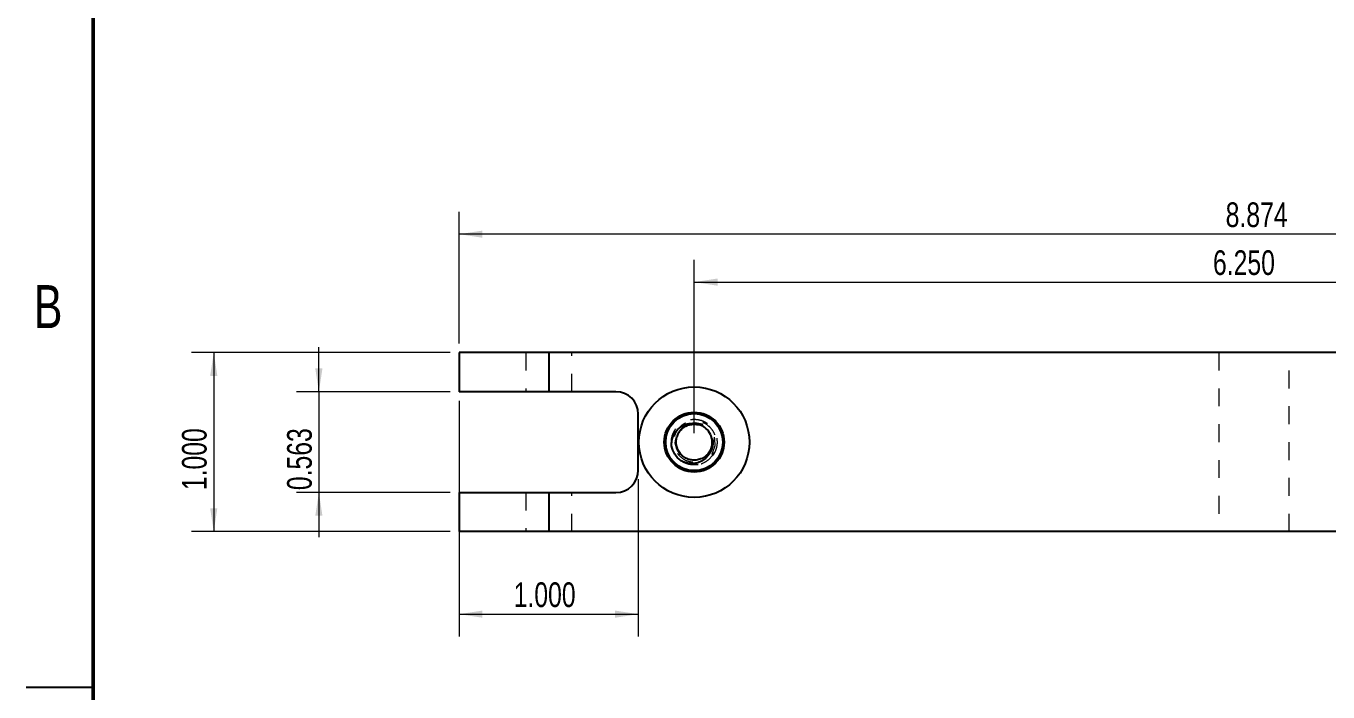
# Model space of a CAD drawing. Header units: inches. Extents: x 0 to 21.9, y 0.1 to 16.9.
# Drawn here: x 0.12 to 7.39, y 4.23 to 7.94 of the extents above; entities that cross this region are included whole.
import ezdxf

# ---------------------------------------------------------------- set-up
doc = ezdxf.new("R2010")
doc.units = ezdxf.units.IN
doc.header["$MEASUREMENT"] = 0
doc.linetypes.add('HIDDEN', pattern=[0.075, 0.05, -0.025])
doc.linetypes.add('PHANTOM', pattern=[0.5, 0.25, -0.05, 0.05, -0.05, 0.05, -0.05])
doc.layers.add('OBJECT', color=7, linetype='Continuous', lineweight=25)
doc.styles.add('SLDTEXTSTYLE0', font='TXT', dxfattribs={"width": 0.75})
doc.dimstyles.new('SLDDIMSTYLE0', dxfattribs={"dimtxt": 0.137795, "dimasz": 0.13, "dimexe": 0, "dimexo": 0.0625, "dimgap": 0.034449, "dimtad": 1, "dimdec": 3, "dimrnd": 1e-09, "dimzin": 4, "dimdsep": 46, "dimtxsty": 'SLDTEXTSTYLE0', "dimsah": 1, "dimcen": 0.09, "dimadec": 0, "dimazin": 1, "dimtfac": 1, "dimtdec": 3, "dimtofl": 0, "dimtmove": 0, "dimatfit": 3, "dimfxl": 1, "dimfrac": 2, "dimtolj": 1, "dimtzin": 12, "dimarcsym": 0})
doc.dimstyles.new('SLDDIMSTYLE1', dxfattribs={"dimtxt": 0.137795, "dimasz": 0.13, "dimexe": 0, "dimexo": 0.0625, "dimgap": 0.034449, "dimtad": 1, "dimdec": 3, "dimrnd": 1e-09, "dimzin": 12, "dimdsep": 46, "dimtxsty": 'SLDTEXTSTYLE0', "dimsah": 1, "dimcen": 0.09, "dimadec": 0, "dimazin": 3, "dimtfac": 1, "dimtdec": 3, "dimtofl": 0, "dimtmove": 0, "dimatfit": 3, "dimfxl": 1, "dimfrac": 2, "dimtolj": 1, "dimtzin": 12, "dimarcsym": 0})
doc.dimstyles.new('SLDDIMSTYLE2', dxfattribs={"dimtxt": 0.137795, "dimasz": 0.13, "dimexe": 0, "dimexo": 0.0625, "dimgap": 0.034449, "dimtad": 1, "dimdec": 3, "dimrnd": 1e-09, "dimzin": 4, "dimdsep": 46, "dimtxsty": 'SLDTEXTSTYLE0', "dimsah": 1, "dimcen": 0.09, "dimadec": 0, "dimazin": 1, "dimtfac": 1, "dimtdec": 3, "dimtmove": 0, "dimatfit": 0, "dimfxl": 1, "dimfrac": 2, "dimtolj": 1, "dimtzin": 12, "dimarcsym": 0})
doc.dimstyles.new('SLDDIMSTYLE8', dxfattribs={"dimtxt": 0.137795, "dimasz": 0.13, "dimexe": 0, "dimexo": 0.0625, "dimgap": 0.034449, "dimtad": 1, "dimdec": 3, "dimrnd": 1e-09, "dimdsep": 46, "dimtxsty": 'SLDTEXTSTYLE0', "dimsah": 1, "dimcen": 0.09, "dimadec": 0, "dimazin": 2, "dimtfac": 1, "dimtdec": 3, "dimtmove": 0, "dimatfit": 0, "dimfxl": 1, "dimfrac": 2, "dimtolj": 1, "dimtzin": 12, "dimarcsym": 0})

# ---------------------------------------------------------------- blocks, each defined once
blk = doc.blocks.new('_D_26')
at = {"color": 7, "linetype": 'Continuous', "lineweight": 0}
for p, q in [((2.543, 6.1706), (2.543, 6.9069)), ((11.417, 6.1706), (11.417, 6.9069)), ((11.417, 6.7819), (2.543, 6.7819))]:
    blk.add_line(p, q, dxfattribs=at)
at = {"color": 7, "linetype": 'Continuous', "lineweight": 18}
for points in [[(2.543, 6.7819), (2.673, 6.7619), (2.673, 6.8019)], [(11.417, 6.7819), (11.287, 6.8019), (11.287, 6.7619)]]:
    blk.add_solid(points, dxfattribs=at)
at = {"color": 7, "linetype": 'Continuous', "lineweight": 18, "insert": (6.8217, 6.9595), "char_height": 0.1378, "attachment_point": 1, "style": 'SLDTEXTSTYLE0'}
blk.add_mtext('8.874', dxfattribs=at)
blk = doc.blocks.new('_D_27')
at = {"color": 7, "linetype": 'Continuous', "lineweight": 0}
for p, q in [((1.7597, 5.9018), (1.7597, 6.1518)), ((2.493, 5.9018), (1.6347, 5.9018)), ((1.7597, 5.9018), (1.7597, 5.3393)), ((2.493, 5.3393), (1.6347, 5.3393)), ((1.7597, 5.3393), (1.7597, 5.0893))]:
    blk.add_line(p, q, dxfattribs=at)
at = {"color": 7, "linetype": 'Continuous', "lineweight": 18}
for points in [[(1.7597, 5.9018), (1.7797, 6.0318), (1.7397, 6.0318)], [(1.7597, 5.3393), (1.7397, 5.2093), (1.7797, 5.2093)]]:
    blk.add_solid(points, dxfattribs=at)
at = {"color": 7, "linetype": 'Continuous', "lineweight": 18, "insert": (1.5821, 5.3524), "char_height": 0.1378, "attachment_point": 1, "rotation": 90, "style": 'SLDTEXTSTYLE0'}
blk.add_mtext('0.563', dxfattribs=at)
blk = doc.blocks.new('_D_28')
at = {"color": 7, "linetype": 'Continuous', "lineweight": 0}
for p, q in [((2.543, 5.8518), (2.543, 4.5349)), ((3.543, 5.4143), (3.543, 4.5349)), ((2.543, 4.6599), (3.543, 4.6599))]:
    blk.add_line(p, q, dxfattribs=at)
at = {"color": 7, "linetype": 'Continuous', "lineweight": 18}
for points in [[(2.543, 4.6599), (2.673, 4.6399), (2.673, 4.6799)], [(3.543, 4.6599), (3.413, 4.6799), (3.413, 4.6399)]]:
    blk.add_solid(points, dxfattribs=at)
at = {"color": 7, "linetype": 'Continuous', "lineweight": 18, "insert": (2.8471, 4.8375), "char_height": 0.1378, "attachment_point": 1, "style": 'SLDTEXTSTYLE0'}
blk.add_mtext('1.000', dxfattribs=at)
blk = doc.blocks.new('_D_29')
at = {"color": 7, "linetype": 'Continuous', "lineweight": 0}
for p, q in [((2.493, 6.1206), (1.0479, 6.1206)), ((1.1729, 6.1206), (1.1729, 5.1206)), ((2.493, 5.1206), (1.0479, 5.1206))]:
    blk.add_line(p, q, dxfattribs=at)
at = {"color": 7, "linetype": 'Continuous', "lineweight": 18}
for points in [[(1.1729, 6.1206), (1.1529, 5.9906), (1.1929, 5.9906)], [(1.1729, 5.1206), (1.1929, 5.2506), (1.1529, 5.2506)]]:
    blk.add_solid(points, dxfattribs=at)
at = {"color": 7, "linetype": 'Continuous', "lineweight": 18, "insert": (0.9953, 5.3524), "char_height": 0.1378, "attachment_point": 1, "rotation": 90, "style": 'SLDTEXTSTYLE0'}
blk.add_mtext('1.000', dxfattribs=at)
blk = doc.blocks.new('_D_30')
at = {"color": 7, "linetype": 'Continuous', "lineweight": 0}
for p, q in [((3.855, 5.6706), (3.855, 6.6393)), ((10.105, 5.6706), (10.105, 6.6393)), ((3.855, 6.5143), (10.105, 6.5143))]:
    blk.add_line(p, q, dxfattribs=at)
at = {"color": 7, "linetype": 'Continuous', "lineweight": 18}
for points in [[(3.855, 6.5143), (3.985, 6.4943), (3.985, 6.5343)], [(10.105, 6.5143), (9.975, 6.5343), (9.975, 6.4943)]]:
    blk.add_solid(points, dxfattribs=at)
at = {"color": 7, "linetype": 'Continuous', "lineweight": 18, "insert": (6.7509, 6.6919), "char_height": 0.1378, "attachment_point": 1, "style": 'SLDTEXTSTYLE0'}
blk.add_mtext('6.250', dxfattribs=at)

msp = doc.modelspace()

# ---------------------------------------------------------------- linework, layer by layer
at = {"color": 7, "linetype": 'Continuous', "lineweight": 50}
msp.add_line((0.5, 0.5), (0.5, 16.5), dxfattribs=at)
at = {"color": 7, "linetype": 'HIDDEN', "lineweight": 18}
for p, q in [((2.91446, 6.12056), (2.91446, 5.90181)), ((3.17146, 5.90181), (3.17146, 6.12056)), ((6.78312, 6.12056), (6.78312, 5.12056)), ((7.17682, 5.12056), (7.17682, 6.12056)), ((3.95165, 5.6434), (3.94594, 5.6617)), ((3.9527, 5.5987), (3.9511, 5.59123)), ((2.91446, 5.33931), (2.91446, 5.12056)), ((3.17146, 5.12056), (3.17146, 5.33931))]:
    msp.add_line(p, q, dxfattribs=at)
at = {"color": 8, "linetype": 'PHANTOM', "lineweight": 18}
for p, q in [((3.04296, 6.12056), (3.04296, 5.90181)), ((3.04296, 5.33931), (3.04296, 5.12056))]:
    msp.add_line(p, q, dxfattribs=at)
at = {"color": 131, "linetype": 'Continuous', "lineweight": 25}
msp.add_line((0.5, 4.25), (0.125, 4.25), dxfattribs=at)
at = {"color": 7, "linetype": 'HIDDEN', "lineweight": 18, "flags": 128}
msp.add_lwpolyline([(3.94814, 5.58038), (3.93118, 5.55263), (3.90452, 5.53086), (3.87196, 5.51905), (3.83723, 5.51869), (3.80418, 5.52986), (3.77649, 5.55149), (3.75746, 5.58108), (3.74916, 5.61571), (3.75276, 5.65113), (3.76803, 5.68385), (3.79336, 5.70977), (3.82608, 5.72608), (3.86276, 5.73072), (3.89904, 5.72306), (3.9314, 5.7035), (3.95552, 5.67439), (3.9691, 5.63817), (3.96995, 5.59932), (3.95792, 5.56176), (3.93379, 5.52974), (3.90037, 5.50721), (3.86025, 5.49656), (3.81885, 5.49963), (3.79567, 5.50763), (3.79567, 5.50763)], dxfattribs=at)
at = {"color": 7, "linetype": 'HIDDEN', "lineweight": 18}
for points, knots in [([(3.72907, 5.60003), (3.72823, 5.60798), (3.72619, 5.62706), (3.73141, 5.65757), (3.74524, 5.68853), (3.76682, 5.7148), (3.79445, 5.73456), (3.8263, 5.74639), (3.86013, 5.7495), (3.89361, 5.74372), (3.9244, 5.72936), (3.95037, 5.70746), (3.96977, 5.67956), (3.98117, 5.64756), (3.98383, 5.61369), (3.9776, 5.58029), (3.96283, 5.5497), (3.94059, 5.52402), (3.91244, 5.50499), (3.88029, 5.49402), (3.84636, 5.49179), (3.81315, 5.49856), (3.78266, 5.51323), (3.76693, 5.52882), (3.75928, 5.5364)], [0, 0, 0, 0, 0.0328382, 0.0788574, 0.125509, 0.1712007, 0.2172556, 0.2639019, 0.3095646, 0.3556542, 0.4022942, 0.4479299, 0.4940531, 0.5406857, 0.5862964, 0.6324524, 0.6790765, 0.7246643, 0.770852, 0.8174666, 0.8630334, 0.9092519, 0.9558559, 1, 1, 1, 1]), ([(3.8929, 5.49877), (3.90601, 5.50475), (3.93224, 5.5167), (3.96114, 5.54977), (3.97765, 5.5895), (3.97989, 5.63232), (3.96774, 5.67294), (3.94291, 5.70696), (3.90851, 5.73046), (3.86852, 5.74098), (3.8277, 5.73768), (3.79065, 5.72093), (3.76148, 5.69309), (3.74353, 5.65734), (3.73851, 5.61792), (3.74692, 5.57946), (3.76757, 5.54623), (3.79781, 5.52197), (3.83423, 5.50936), (3.87249, 5.50953), (3.90822, 5.52246), (3.93746, 5.54638), (3.95685, 5.57848), (3.96439, 5.61501), (3.95938, 5.65168), (3.94245, 5.68449), (3.91579, 5.70928), (3.88505, 5.72385), (3.86391, 5.72411), (3.85477, 5.72423)], [0, 0, 0, 0, 0.041106, 0.0822199, 0.1228386, 0.1631012, 0.2031522, 0.2426048, 0.2820799, 0.3207837, 0.3594908, 0.3976987, 0.4356797, 0.4734098, 0.5107057, 0.5479745, 0.5846243, 0.6212976, 0.6574977, 0.6935743, 0.7293884, 0.7649094, 0.8003565, 0.8353621, 0.8703857, 0.9049952, 0.9395583, 0.9738781, 1, 1, 1, 1]), ([(3.84267, 5.72382), (3.83228, 5.72174), (3.81029, 5.71732), (3.78198, 5.69681), (3.761, 5.66808), (3.751, 5.63391), (3.75277, 5.59839), (3.76661, 5.5663), (3.78428, 5.54404), (3.79845, 5.53704), (3.80225, 5.53516)], [0, 0, 0, 0, 0.1244581, 0.2631956, 0.4019732, 0.5394444, 0.6769316, 0.8136382, 0.9500204, 1, 1, 1, 1]), ([(3.95399, 5.63249), (3.95474, 5.62675), (3.95632, 5.6148), (3.95389, 5.60298), (3.95263, 5.59683)], [0, 0, 0, 0, 0.4797094, 1, 1, 1, 1])]:
    msp.add_open_spline(points, degree=3, knots=knots, dxfattribs=at)
at = {"layer": 'OBJECT'}
for p, q in [((2.54296, 6.12056), (2.54296, 5.90181)), ((3.04296, 6.12056), (2.54296, 6.12056)), ((10.91698, 6.12056), (3.04296, 6.12056)), ((3.04296, 6.12056), (3.04296, 5.90181)), ((3.04296, 5.90181), (2.54296, 5.90181)), ((3.41796, 5.90181), (3.04296, 5.90181)), ((3.54296, 5.46431), (3.54296, 5.77681)), ((2.54296, 5.33931), (2.54296, 5.12056)), ((2.54296, 5.33931), (3.04296, 5.33931)), ((3.04296, 5.33931), (3.41796, 5.33931)), ((3.04296, 5.33931), (3.04296, 5.12056)), ((3.04296, 5.12056), (2.54296, 5.12056)), ((10.91698, 5.12056), (3.04296, 5.12056))]:
    msp.add_line(p, q, dxfattribs=at)
for radius in [0.30834, 0.16692, 0.15908]:
    msp.add_circle((3.85497, 5.62056), radius, dxfattribs=at)
for centre, radius, start, end in [((3.41796, 5.77681), 0.125, 0, 90), ((3.85497, 5.62056), 0.1005, 346.339986, 76.340018), ((3.41796, 5.46431), 0.125, 270, 0)]:
    msp.add_arc(centre, radius, start, end, dxfattribs=at)
for points, knots in [([(3.72907, 5.60003), (3.72856, 5.60953), (3.72905, 5.61891), (3.73219, 5.63743), (3.73491, 5.64665), (3.74231, 5.66391), (3.747, 5.67205), (3.7584, 5.68729), (3.76488, 5.69409), (3.77937, 5.70609), (3.78751, 5.71124), (3.80453, 5.7191), (3.81363, 5.72195), (3.83228, 5.72518), (3.84167, 5.72557), (3.86057, 5.72387), (3.86984, 5.72173), (3.87871, 5.71822)], [0, 0, 0, 0, 0.125, 0.125, 0.25, 0.25, 0.375, 0.375, 0.5, 0.5, 0.625, 0.625, 0.75, 0.75, 0.875, 0.875, 1, 1, 1, 1]), ([(3.95263, 5.59683), (3.94953, 5.58755), (3.94363, 5.56989), (3.92629, 5.54822), (3.90505, 5.53205), (3.88019, 5.52207), (3.85362, 5.51891), (3.82713, 5.52277), (3.80258, 5.53342), (3.78167, 5.55013), (3.7658, 5.57169), (3.75615, 5.59665), (3.75335, 5.62327), (3.75755, 5.64971), (3.76854, 5.67411), (3.78552, 5.6948), (3.8073, 5.71041), (3.83235, 5.71958), (3.85781, 5.72242), (3.87372, 5.71882), (3.88107, 5.71716)], [0, 0, 0, 0, 0.0614356, 0.1168019, 0.1722636, 0.2286417, 0.2839631, 0.3394716, 0.3958471, 0.451126, 0.5066802, 0.5630518, 0.6182906, 0.6738893, 0.7302558, 0.7854569, 0.8410988, 0.8974589, 0.9526248, 1, 1, 1, 1]), ([(3.78046, 5.51702), (3.7669, 5.52678), (3.75531, 5.53921), (3.73772, 5.56763), (3.73176, 5.58354), (3.72907, 5.60003)], [0, 0, 0, 0, 0.5, 0.5, 1, 1, 1, 1]), ([(3.95263, 5.59683), (3.95168, 5.58742), (3.94947, 5.57835), (3.94257, 5.56089), (3.9379, 5.55264), (3.92656, 5.53778), (3.91986, 5.531), (3.90521, 5.51943), (3.89706, 5.51451), (3.87997, 5.50691), (3.87105, 5.5042), (3.85245, 5.50101), (3.8431, 5.50057), (3.82443, 5.50174), (3.81506, 5.50341), (3.79724, 5.50873), (3.78868, 5.51236), (3.78046, 5.51702)], [0, 0, 0, 0, 0.125, 0.125, 0.25, 0.25, 0.375, 0.375, 0.5, 0.5, 0.625, 0.625, 0.75, 0.75, 0.875, 0.875, 1, 1, 1, 1])]:
    msp.add_open_spline(points, degree=3, knots=knots, dxfattribs=at)

# ---------------------------------------------------------------- texts
at = {"color": 7, "linetype": 'Continuous', "lineweight": 0, "insert": (0.24817, 6.49759), "char_height": 0.24, "attachment_point": 2, "style": 'SLDTEXTSTYLE0'}
msp.add_mtext('B', dxfattribs=at)

# ---------------------------------------------------------------- dimensions: what is measured, and where the dimension line sits
at = {"color": 7, "linetype": 'Continuous', "lineweight": 18}
for base, p1, p2, dimstyle, picture, middle in [((2.54296, 6.78186), (11.41698, 6.12056), (2.54296, 6.12056), 'SLDDIMSTYLE1', '_D_26', (7.05074, 6.78186)), ((10.10497, 6.51427), (3.85497, 5.62056), (10.10497, 5.62056), 'SLDDIMSTYLE0', '_D_30', (6.97997, 6.51427)), ((3.54296, 4.6599), (2.54296, 5.90181), (3.54296, 5.46431), 'SLDDIMSTYLE2', '_D_28', (3.07623, 4.6599))]:
    dim = msp.add_linear_dim(base=base, p1=p1, p2=p2, dimstyle=dimstyle, dxfattribs=at)
    dim.commit()
    dim.dimension.update_dxf_attribs({"geometry": picture, "text_midpoint": middle, "dimtype": 160})
for base, p1, p2, dimstyle, picture, middle in [((1.17292, 5.12056), (2.54296, 6.12056), (2.54296, 5.12056), 'SLDDIMSTYLE2', '_D_29', (1.17292, 5.58147)), ((1.7596949248, 5.3393147651), (2.5429644661, 5.9018147651), (2.5429644661, 5.3393147651), 'SLDDIMSTYLE8', '_D_27', (1.7596949248, 5.581470925))]:
    dim = msp.add_linear_dim(base=base, p1=p1, p2=p2, angle=90, dimstyle=dimstyle, dxfattribs=at)
    dim.commit()
    dim.dimension.update_dxf_attribs({"geometry": picture, "text_midpoint": middle, "dimtype": 160})

doc.saveas('drawing.dxf')
